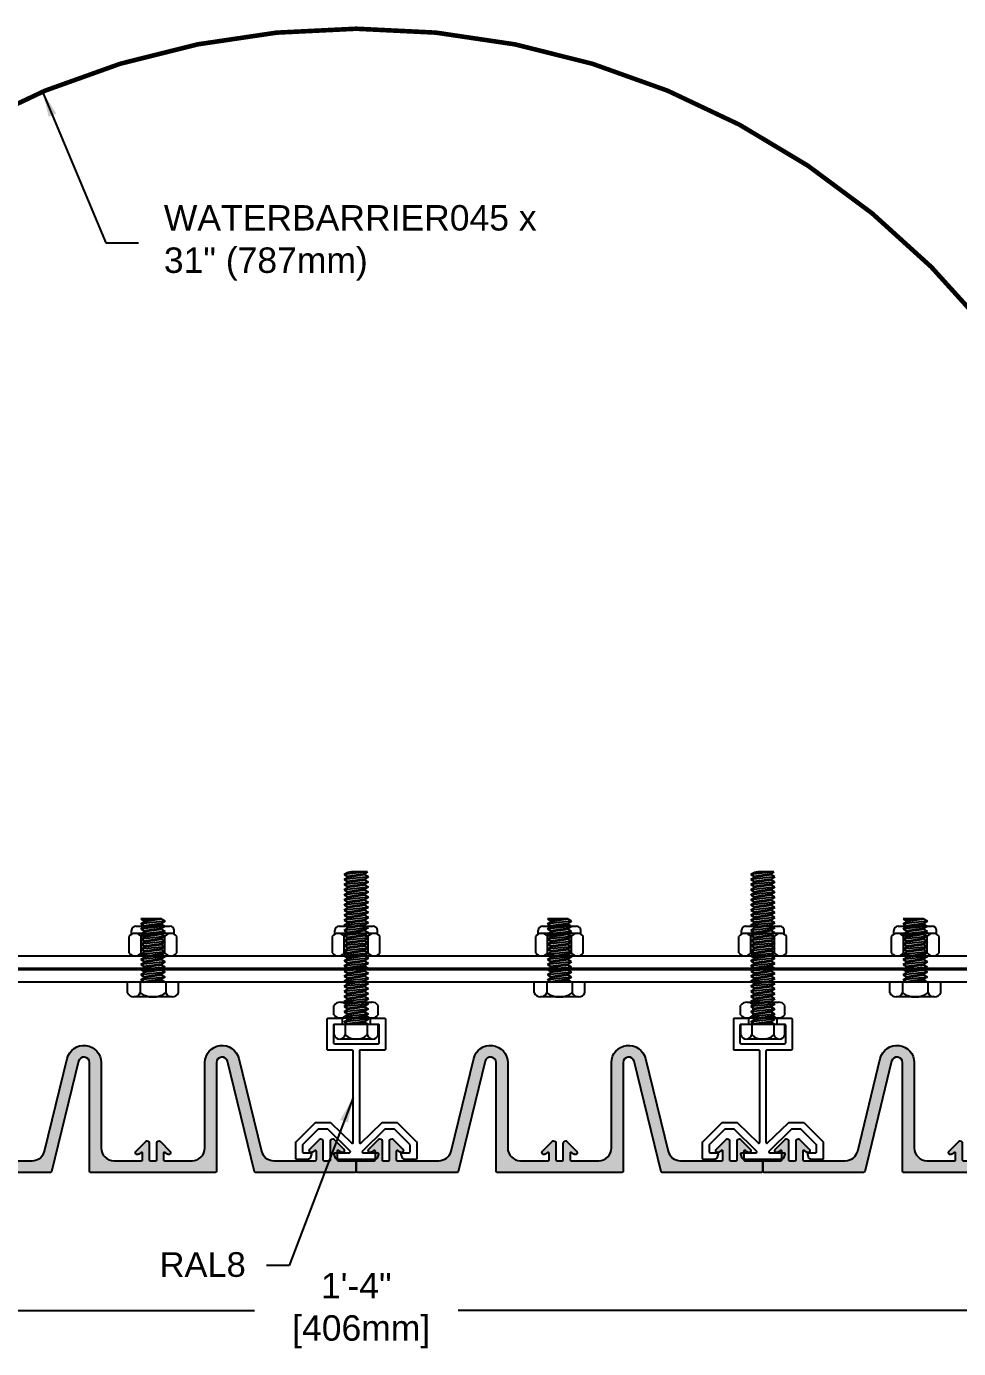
# Model space of a CAD drawing. Header units: inches. Extents: x 1.1 to 35.6, y -15.9 to 21.6.
# Drawn here: x 18.09 to 27.26, y -15.91 to -2.9 of the extents above; entities that cross this region are included whole.
import ezdxf

# ---------------------------------------------------------------- set-up
doc = ezdxf.new("R2010")
doc.units = ezdxf.units.IN
doc.header["$MEASUREMENT"] = 0
for name, color, linetype in [('Anchors', 4, 'Continuous'), ('Dimensions', 3, 'Continuous'), ('Fillers', 2, 'Continuous'), ('Metals', 7, 'Continuous'), ('Text', 2, 'Continuous')]:
    doc.layers.add(name, color=color, linetype=linetype)
doc.styles.add('Arial', font='arial.ttf')
doc.dimstyles.new('Arial', dxfattribs={"dimtxt": 0.25, "dimasz": 0.25, "dimexe": 0.25, "dimexo": 0.25, "dimgap": 0.25, "dimtad": 0, "dimtih": 1, "dimtoh": 1, "dimdec": 4, "dimzin": 0, "dimdsep": 46, "dimlunit": 4, "dimtxsty": 'Arial', "dimcen": 0.25, "dimadec": 0, "dimazin": 0, "dimtfac": 1, "dimtdec": 4, "dimtofl": 0, "dimtmove": 0, "dimatfit": 3, "dimfxl": 0, "dimfrac": 2, "dimtolj": 1, "dimtzin": 0, "dimarcsym": 0})

# ---------------------------------------------------------------- blocks, each defined once
blk = doc.blocks.new('H14112')
for p, q in [((-0.155, 0.144), (0.155, 0.144)), ((-0.217, 0.104), (-0.217, 0)), ((-0.119, 0), (-0.085, -0.02)), ((-0.109, 0), (-0.109, 0.104)), ((-0.085, -0.02), (0.048, 0)), ((0.094, 0), (0.085, -0.005)), ((0.109, 0), (0.109, 0.104)), ((0.217, 0.104), (0.217, 0)), ((-0.217, 0), (0.217, 0)), ((-0.119, -0.05), (0.119, -0.025)), ((-0.119, -0.05), (-0.085, -0.03)), ((-0.119, -0.05), (-0.085, -0.07)), ((-0.119, -0.1), (0.119, -0.075)), ((-0.119, -0.1), (-0.085, -0.08)), ((-0.119, -0.1), (-0.085, -0.12)), ((-0.119, -0.15), (0.119, -0.125)), ((-0.085, -0.03), (0.085, -0.005)), ((-0.085, -0.02), (-0.085, -0.03)), ((-0.085, -0.07), (0.085, -0.045)), ((-0.085, -0.08), (0.085, -0.055)), ((-0.085, -0.07), (-0.085, -0.08)), ((-0.085, -0.12), (0.085, -0.095)), ((-0.085, -0.13), (0.085, -0.105)), ((-0.085, -0.12), (-0.085, -0.13)), ((0.119, -0.025), (0.085, -0.005)), ((0.119, -0.025), (0.085, -0.045)), ((0.085, -0.045), (0.085, -0.055)), ((0.119, -0.075), (0.085, -0.055)), ((0.119, -0.075), (0.085, -0.095)), ((0.085, -0.095), (0.085, -0.105)), ((0.119, -0.125), (0.085, -0.105)), ((0.119, -0.125), (0.085, -0.145)), ((-0.119, -0.15), (-0.085, -0.13)), ((-0.119, -0.15), (-0.085, -0.17)), ((-0.119, -0.2), (0.119, -0.175)), ((-0.119, -0.2), (-0.085, -0.18)), ((-0.119, -0.2), (-0.085, -0.22)), ((-0.119, -0.25), (0.119, -0.225)), ((-0.119, -0.25), (-0.085, -0.23)), ((-0.119, -0.25), (-0.085, -0.27)), ((-0.085, -0.17), (0.085, -0.145)), ((-0.085, -0.18), (0.085, -0.155)), ((-0.085, -0.17), (-0.085, -0.18)), ((-0.085, -0.22), (0.085, -0.195)), ((-0.085, -0.23), (0.085, -0.205)), ((-0.085, -0.22), (-0.085, -0.23)), ((-0.085, -0.27), (0.085, -0.245)), ((-0.085, -0.28), (0.085, -0.255)), ((0.085, -0.145), (0.085, -0.155)), ((0.119, -0.175), (0.085, -0.155)), ((0.119, -0.175), (0.085, -0.195)), ((0.085, -0.195), (0.085, -0.205)), ((0.119, -0.225), (0.085, -0.205)), ((0.119, -0.225), (0.085, -0.245)), ((0.085, -0.245), (0.085, -0.255)), ((0.119, -0.275), (0.085, -0.255)), ((-0.119, -0.3), (0.119, -0.275)), ((-0.119, -0.3), (-0.085, -0.28)), ((-0.119, -0.3), (-0.085, -0.32)), ((-0.119, -0.35), (0.119, -0.325)), ((-0.119, -0.35), (-0.085, -0.33)), ((-0.119, -0.35), (-0.085, -0.37)), ((-0.119, -0.4), (0.119, -0.375)), ((-0.119, -0.4), (-0.085, -0.38)), ((-0.085, -0.27), (-0.085, -0.28)), ((-0.085, -0.32), (0.085, -0.295)), ((-0.085, -0.33), (0.085, -0.305)), ((-0.085, -0.32), (-0.085, -0.33)), ((-0.085, -0.37), (0.085, -0.345)), ((-0.085, -0.38), (0.085, -0.355)), ((-0.085, -0.37), (-0.085, -0.38)), ((0.119, -0.275), (0.085, -0.295)), ((0.085, -0.295), (0.085, -0.305)), ((0.119, -0.325), (0.085, -0.305)), ((0.119, -0.325), (0.085, -0.345)), ((0.085, -0.345), (0.085, -0.355)), ((0.119, -0.375), (0.085, -0.355)), ((0.119, -0.375), (0.085, -0.395)), ((-0.119, -0.4), (-0.085, -0.42)), ((-0.119, -0.45), (0.119, -0.425)), ((-0.119, -0.45), (-0.085, -0.43)), ((-0.119, -0.45), (-0.085, -0.47)), ((-0.119, -0.5), (0.119, -0.475)), ((-0.119, -0.5), (-0.085, -0.48)), ((-0.119, -0.5), (-0.085, -0.52)), ((-0.085, -0.42), (0.085, -0.395)), ((-0.085, -0.43), (0.085, -0.405)), ((-0.085, -0.42), (-0.085, -0.43)), ((-0.085, -0.47), (0.085, -0.445)), ((-0.085, -0.48), (0.085, -0.455)), ((-0.085, -0.47), (-0.085, -0.48)), ((-0.085, -0.52), (0.085, -0.495)), ((-0.085, -0.53), (0.085, -0.505)), ((-0.085, -0.52), (-0.085, -0.53)), ((0.085, -0.395), (0.085, -0.405)), ((0.119, -0.425), (0.085, -0.405)), ((0.119, -0.425), (0.085, -0.445)), ((0.085, -0.445), (0.085, -0.455)), ((0.119, -0.475), (0.085, -0.455)), ((0.119, -0.475), (0.085, -0.495)), ((0.085, -0.495), (0.085, -0.505)), ((0.119, -0.525), (0.085, -0.505)), ((-0.119, -0.55), (0.119, -0.525)), ((-0.119, -0.55), (-0.085, -0.53)), ((-0.119, -0.55), (-0.085, -0.57)), ((-0.119, -0.6), (0.119, -0.575)), ((-0.119, -0.6), (-0.085, -0.58)), ((-0.119, -0.6), (-0.085, -0.62)), ((-0.119, -0.65), (0.119, -0.625)), ((-0.119, -0.65), (-0.085, -0.63)), ((-0.119, -0.65), (-0.085, -0.67)), ((-0.085, -0.57), (0.085, -0.545)), ((-0.085, -0.58), (0.085, -0.555)), ((-0.085, -0.57), (-0.085, -0.58)), ((-0.085, -0.62), (0.085, -0.595)), ((-0.085, -0.63), (0.085, -0.605)), ((-0.085, -0.62), (-0.085, -0.63)), ((-0.085, -0.67), (0.085, -0.645)), ((0.119, -0.525), (0.085, -0.545)), ((0.085, -0.545), (0.085, -0.555)), ((0.119, -0.575), (0.085, -0.555)), ((0.119, -0.575), (0.085, -0.595)), ((0.085, -0.595), (0.085, -0.605)), ((0.119, -0.625), (0.085, -0.605)), ((0.119, -0.625), (0.085, -0.645)), ((0.085, -0.645), (0.085, -0.655)), ((-0.119, -0.7), (0.119, -0.675)), ((-0.119, -0.7), (-0.085, -0.68)), ((-0.119, -0.7), (-0.085, -0.72)), ((-0.119, -0.75), (0.119, -0.725)), ((-0.119, -0.75), (-0.085, -0.73)), ((-0.119, -0.75), (-0.085, -0.77)), ((-0.119, -0.8), (0.119, -0.775)), ((-0.085, -0.68), (0.085, -0.655)), ((-0.085, -0.67), (-0.085, -0.68)), ((-0.085, -0.72), (0.085, -0.695)), ((-0.085, -0.73), (0.085, -0.705)), ((-0.085, -0.72), (-0.085, -0.73)), ((-0.085, -0.77), (0.085, -0.745)), ((-0.085, -0.78), (0.085, -0.755)), ((-0.085, -0.77), (-0.085, -0.78)), ((0.119, -0.675), (0.085, -0.655)), ((0.119, -0.675), (0.085, -0.695)), ((0.085, -0.695), (0.085, -0.705)), ((0.119, -0.725), (0.085, -0.705)), ((0.119, -0.725), (0.085, -0.745)), ((0.085, -0.745), (0.085, -0.755)), ((0.119, -0.775), (0.085, -0.755)), ((0.119, -0.775), (0.085, -0.795)), ((-0.119, -0.8), (-0.085, -0.78)), ((-0.119, -0.8), (-0.085, -0.82)), ((-0.119, -0.85), (0.119, -0.825)), ((-0.119, -0.85), (-0.085, -0.83)), ((-0.119, -0.85), (-0.085, -0.87)), ((-0.119, -0.9), (0.119, -0.875)), ((-0.119, -0.9), (-0.085, -0.88)), ((-0.119, -0.9), (-0.085, -0.92)), ((-0.085, -0.82), (0.085, -0.795)), ((-0.085, -0.83), (0.085, -0.805)), ((-0.085, -0.82), (-0.085, -0.83)), ((-0.085, -0.87), (0.085, -0.845)), ((-0.085, -0.88), (0.085, -0.855)), ((-0.085, -0.87), (-0.085, -0.88)), ((-0.085, -0.92), (0.085, -0.895)), ((-0.085, -0.93), (0.085, -0.905)), ((0.085, -0.795), (0.085, -0.805)), ((0.119, -0.825), (0.085, -0.805)), ((0.119, -0.825), (0.085, -0.845)), ((0.085, -0.845), (0.085, -0.855)), ((0.119, -0.875), (0.085, -0.855)), ((0.119, -0.875), (0.085, -0.895)), ((0.085, -0.895), (0.085, -0.905)), ((0.119, -0.925), (0.085, -0.905)), ((-0.119, -0.95), (0.119, -0.925)), ((-0.119, -0.95), (-0.085, -0.93)), ((-0.119, -0.95), (-0.085, -0.97)), ((-0.119, -1), (0.119, -0.975)), ((-0.119, -1), (-0.085, -0.98)), ((-0.119, -1), (-0.085, -1.02)), ((-0.119, -1.05), (0.119, -1.025)), ((-0.119, -1.05), (-0.085, -1.03)), ((-0.085, -0.92), (-0.085, -0.93)), ((-0.085, -0.97), (0.085, -0.945)), ((-0.085, -0.98), (0.085, -0.955)), ((-0.085, -0.97), (-0.085, -0.98)), ((-0.085, -1.02), (0.085, -0.995)), ((-0.085, -1.03), (0.085, -1.005)), ((-0.085, -1.02), (-0.085, -1.03)), ((0.119, -0.925), (0.085, -0.945)), ((0.085, -0.945), (0.085, -0.955)), ((0.119, -0.975), (0.085, -0.955)), ((0.119, -0.975), (0.085, -0.995)), ((0.085, -0.995), (0.085, -1.005)), ((0.119, -1.025), (0.085, -1.005)), ((0.119, -1.025), (0.085, -1.045)), ((-0.119, -1.05), (-0.085, -1.07)), ((-0.119, -1.1), (0.119, -1.075)), ((-0.119, -1.1), (-0.085, -1.08)), ((-0.119, -1.1), (-0.085, -1.12)), ((-0.119, -1.15), (0.119, -1.125)), ((-0.119, -1.15), (-0.085, -1.13)), ((-0.119, -1.15), (-0.085, -1.17)), ((-0.085, -1.07), (0.085, -1.045)), ((-0.085, -1.08), (0.085, -1.055)), ((-0.085, -1.07), (-0.085, -1.08)), ((-0.085, -1.12), (0.085, -1.095)), ((-0.085, -1.13), (0.085, -1.105)), ((-0.085, -1.12), (-0.085, -1.13)), ((-0.085, -1.17), (0.085, -1.145)), ((-0.085, -1.18), (0.085, -1.155)), ((-0.085, -1.17), (-0.085, -1.18)), ((0.085, -1.045), (0.085, -1.055)), ((0.119, -1.075), (0.085, -1.055)), ((0.119, -1.075), (0.085, -1.095)), ((0.085, -1.095), (0.085, -1.105)), ((0.119, -1.125), (0.085, -1.105)), ((0.119, -1.125), (0.085, -1.145)), ((0.085, -1.145), (0.085, -1.155)), ((0.119, -1.175), (0.085, -1.155)), ((-0.119, -1.2), (0.119, -1.175)), ((-0.119, -1.2), (-0.085, -1.18)), ((-0.119, -1.2), (-0.085, -1.22)), ((-0.119, -1.25), (0.119, -1.225)), ((-0.119, -1.25), (-0.085, -1.23)), ((-0.119, -1.25), (-0.085, -1.27)), ((-0.119, -1.3), (0.119, -1.275)), ((-0.119, -1.3), (-0.085, -1.28)), ((-0.119, -1.3), (-0.085, -1.32)), ((-0.085, -1.22), (0.085, -1.195)), ((-0.085, -1.23), (0.085, -1.205)), ((-0.085, -1.22), (-0.085, -1.23)), ((-0.085, -1.27), (0.085, -1.245)), ((-0.085, -1.28), (0.085, -1.255)), ((-0.085, -1.27), (-0.085, -1.28)), ((-0.085, -1.32), (0.085, -1.295)), ((0.119, -1.175), (0.085, -1.195)), ((0.085, -1.195), (0.085, -1.205)), ((0.119, -1.225), (0.085, -1.205)), ((0.119, -1.225), (0.085, -1.245)), ((0.085, -1.245), (0.085, -1.255)), ((0.119, -1.275), (0.085, -1.255)), ((0.119, -1.275), (0.085, -1.295)), ((0.085, -1.295), (0.085, -1.305)), ((-0.119, -1.35), (0.119, -1.325)), ((-0.119, -1.35), (-0.085, -1.33)), ((-0.119, -1.35), (-0.085, -1.37)), ((-0.119, -1.4), (0.119, -1.375)), ((-0.119, -1.4), (-0.085, -1.38)), ((-0.119, -1.4), (-0.085, -1.42)), ((-0.119, -1.45), (0.119, -1.425)), ((-0.119, -1.45), (-0.085, -1.43)), ((-0.085, -1.33), (0.085, -1.305)), ((-0.085, -1.32), (-0.085, -1.33)), ((-0.085, -1.37), (0.085, -1.345)), ((-0.085, -1.38), (0.085, -1.355)), ((-0.085, -1.37), (-0.085, -1.38)), ((-0.085, -1.42), (0.085, -1.395)), ((-0.085, -1.43), (0.085, -1.405)), ((-0.085, -1.42), (-0.085, -1.43)), ((0.119, -1.325), (0.085, -1.305)), ((0.119, -1.325), (0.085, -1.345)), ((0.085, -1.345), (0.085, -1.355)), ((0.119, -1.375), (0.085, -1.355)), ((0.119, -1.375), (0.085, -1.395)), ((0.085, -1.395), (0.085, -1.405)), ((0.119, -1.425), (0.085, -1.405)), ((0.119, -1.425), (0.085, -1.445)), ((-0.119, -1.45), (-0.085, -1.47)), ((-0.11, -1.5), (0.119, -1.475)), ((-0.11, -1.5), (-0.085, -1.48)), ((-0.11, -1.5), (0.048, -1.5)), ((-0.085, -1.47), (0.085, -1.445)), ((-0.085, -1.48), (0.085, -1.455)), ((-0.085, -1.47), (-0.085, -1.48)), ((0.048, -1.5), (0.085, -1.495)), ((0.085, -1.445), (0.085, -1.455)), ((0.119, -1.475), (0.085, -1.455)), ((0.119, -1.475), (0.085, -1.495))]:
    blk.add_line(p, q)
for centre, radius, start, end in [((-0.163, 0.087), 0.057, 17.3212, 162.6788), ((0, -0.024), 0.168, 49.6113, 130.3887), ((0.163, 0.087), 0.057, 17.3212, 162.6788)]:
    blk.add_arc(centre, radius, start, end)
blk = doc.blocks.new('HLN14S')
for p, q in [((-0.168, 0.292), (0.168, 0.292)), ((-0.234, 0.03), (-0.234, 0.192)), ((-0.21, 0.213), (-0.21, 0.25)), ((-0.176, 0.222), (0.176, 0.222)), ((-0.117, 0.03), (-0.117, 0.192)), ((0.117, 0.03), (0.117, 0.192)), ((0.21, 0.213), (0.21, 0.25)), ((0.234, 0.03), (0.234, 0.192)), ((-0.176, 0), (0.176, 0))]:
    blk.add_line(p, q)
for centre, radius, start, end in [((-0.168, 0.25), 0.0418, 90, 180), ((0.168, 0.25), 0.0418, 0, 90), ((-0.176, 0.149), 0.0723, 35.7751, 144.2249), ((0, -0.022), 0.244, 61.2813, 118.7187), ((0.176, 0.149), 0.0723, 35.7751, 144.2249), ((-0.176, 0.072), 0.0723, 215.7751, 324.2249), ((0, 0.244), 0.244, 241.2813, 298.7187), ((0.176, 0.072), 0.0723, 215.7751, 324.2249)]:
    blk.add_arc(centre, radius, start, end)
blk = doc.blocks.new('HJN14')
for p, q in [((-0.155, 0), (0.155, 0)), ((-0.218, -0.124), (-0.218, -0.032)), ((-0.093, -0.124), (-0.093, -0.032)), ((0.093, -0.124), (0.093, -0.032)), ((0.218, -0.124), (0.218, -0.032)), ((-0.155, -0.156), (0.155, -0.156))]:
    blk.add_line(p, q)
for centre, radius, start, end in [((-0.155, -0.077), 0.077, 35.7751, 144.2249), ((0, -0.15), 0.15, 51.8343, 128.1657), ((0.155, -0.077), 0.077, 35.7751, 144.2249), ((-0.155, -0.079), 0.077, 215.7751, 324.2249), ((0, -0.007), 0.15, 231.8343, 308.1657), ((0.155, -0.079), 0.077, 215.7751, 324.2249)]:
    blk.add_arc(centre, radius, start, end)
blk = doc.blocks.new('H1458S')
for p, q in [((-0.188, 0.144), (0.187, 0.144)), ((-0.25, 0.104), (-0.25, 0)), ((-0.25, 0), (0.25, 0)), ((-0.125, 0), (-0.125, 0.104)), ((-0.119, 0), (-0.085, -0.02)), ((-0.085, -0.02), (0.048, 0)), ((0.125, 0), (0.125, 0.104)), ((0.25, 0.104), (0.25, 0)), ((-0.119, -0.05), (0.119, -0.025)), ((-0.119, -0.05), (-0.085, -0.03)), ((-0.119, -0.05), (-0.085, -0.07)), ((-0.119, -0.1), (0.119, -0.075)), ((-0.119, -0.1), (-0.085, -0.08)), ((-0.119, -0.1), (-0.085, -0.12)), ((-0.119, -0.15), (0.119, -0.125)), ((-0.085, -0.03), (0.085, -0.005)), ((-0.085, -0.02), (-0.085, -0.03)), ((-0.085, -0.07), (0.085, -0.045)), ((-0.085, -0.08), (0.085, -0.055)), ((-0.085, -0.07), (-0.085, -0.08)), ((-0.085, -0.12), (0.085, -0.095)), ((-0.085, -0.13), (0.085, -0.105)), ((-0.085, -0.12), (-0.085, -0.13)), ((0.094, 0), (0.085, -0.005)), ((0.119, -0.025), (0.085, -0.005)), ((0.119, -0.025), (0.085, -0.045)), ((0.085, -0.045), (0.085, -0.055)), ((0.119, -0.075), (0.085, -0.055)), ((0.119, -0.075), (0.085, -0.095)), ((0.085, -0.095), (0.085, -0.105)), ((0.119, -0.125), (0.085, -0.105)), ((0.119, -0.125), (0.085, -0.145)), ((-0.119, -0.15), (-0.085, -0.13)), ((-0.119, -0.15), (-0.085, -0.17)), ((-0.119, -0.2), (0.119, -0.175)), ((-0.119, -0.2), (-0.085, -0.18)), ((-0.119, -0.2), (-0.085, -0.22)), ((-0.119, -0.25), (0.119, -0.225)), ((-0.119, -0.25), (-0.085, -0.23)), ((-0.119, -0.25), (-0.085, -0.27)), ((-0.085, -0.17), (0.085, -0.145)), ((-0.085, -0.18), (0.085, -0.155)), ((-0.085, -0.17), (-0.085, -0.18)), ((-0.085, -0.22), (0.085, -0.195)), ((-0.085, -0.23), (0.085, -0.205)), ((-0.085, -0.22), (-0.085, -0.23)), ((-0.085, -0.27), (0.085, -0.245)), ((-0.085, -0.28), (0.085, -0.255)), ((0.085, -0.145), (0.085, -0.155)), ((0.119, -0.175), (0.085, -0.155)), ((0.119, -0.175), (0.085, -0.195)), ((0.085, -0.195), (0.085, -0.205)), ((0.119, -0.225), (0.085, -0.205)), ((0.119, -0.225), (0.085, -0.245)), ((0.085, -0.245), (0.085, -0.255)), ((0.119, -0.275), (0.085, -0.255)), ((-0.119, -0.3), (0.119, -0.275)), ((-0.119, -0.3), (-0.085, -0.28)), ((-0.119, -0.3), (-0.085, -0.32)), ((-0.119, -0.35), (0.119, -0.325)), ((-0.119, -0.35), (-0.085, -0.33)), ((-0.119, -0.35), (-0.085, -0.37)), ((-0.119, -0.4), (0.119, -0.375)), ((-0.119, -0.4), (-0.085, -0.38)), ((-0.085, -0.27), (-0.085, -0.28)), ((-0.085, -0.32), (0.085, -0.295)), ((-0.085, -0.33), (0.085, -0.305)), ((-0.085, -0.32), (-0.085, -0.33)), ((-0.085, -0.37), (0.085, -0.345)), ((-0.085, -0.38), (0.085, -0.355)), ((-0.085, -0.37), (-0.085, -0.38)), ((0.119, -0.275), (0.085, -0.295)), ((0.085, -0.295), (0.085, -0.305)), ((0.119, -0.325), (0.085, -0.305)), ((0.119, -0.325), (0.085, -0.345)), ((0.085, -0.345), (0.085, -0.355)), ((0.119, -0.375), (0.085, -0.355)), ((0.119, -0.375), (0.085, -0.395)), ((-0.119, -0.4), (-0.085, -0.42)), ((-0.119, -0.45), (0.119, -0.425)), ((-0.119, -0.45), (-0.085, -0.43)), ((-0.119, -0.45), (-0.085, -0.47)), ((-0.119, -0.5), (0.119, -0.475)), ((-0.119, -0.5), (-0.085, -0.48)), ((-0.119, -0.5), (-0.085, -0.52)), ((-0.085, -0.42), (0.085, -0.395)), ((-0.085, -0.43), (0.085, -0.405)), ((-0.085, -0.42), (-0.085, -0.43)), ((-0.085, -0.47), (0.085, -0.445)), ((-0.085, -0.48), (0.085, -0.455)), ((-0.085, -0.47), (-0.085, -0.48)), ((-0.085, -0.52), (0.085, -0.495)), ((-0.085, -0.53), (0.085, -0.505)), ((-0.085, -0.52), (-0.085, -0.53)), ((0.085, -0.395), (0.085, -0.405)), ((0.119, -0.425), (0.085, -0.405)), ((0.119, -0.425), (0.085, -0.445)), ((0.085, -0.445), (0.085, -0.455)), ((0.119, -0.475), (0.085, -0.455)), ((0.119, -0.475), (0.085, -0.495)), ((0.085, -0.495), (0.085, -0.505)), ((0.119, -0.525), (0.085, -0.505)), ((-0.119, -0.55), (0.119, -0.525)), ((-0.119, -0.55), (-0.085, -0.53)), ((-0.119, -0.55), (-0.085, -0.57)), ((-0.119, -0.6), (0.119, -0.575)), ((-0.119, -0.6), (-0.085, -0.58)), ((-0.119, -0.6), (-0.085, -0.62)), ((-0.085, -0.57), (0.085, -0.545)), ((-0.085, -0.58), (0.085, -0.555)), ((-0.085, -0.57), (-0.085, -0.58)), ((-0.085, -0.62), (0.085, -0.595)), ((-0.085, -0.62), (-0.085, -0.625)), ((-0.085, -0.625), (0.119, -0.625)), ((-0.048, -0.625), (0.085, -0.605)), ((0.119, -0.525), (0.085, -0.545)), ((0.085, -0.545), (0.085, -0.555)), ((0.119, -0.575), (0.085, -0.555)), ((0.119, -0.575), (0.085, -0.595)), ((0.085, -0.595), (0.085, -0.605)), ((0.119, -0.625), (0.085, -0.605))]:
    blk.add_line(p, q)
for centre, radius, start, end in [((-0.188, 0.075), 0.0688, 24.7615, 155.2385), ((0, -0.071), 0.215, 54.5107, 125.4893), ((0.187, 0.075), 0.0688, 24.7615, 155.2385)]:
    blk.add_arc(centre, radius, start, end)
blk = doc.blocks.new('pantograph - profile')
at = {"layer": 'Metals'}
for points in [[(2.701, 22.862), (17.244, 22.862), (17.244, 22.737), (2.701, 22.737)], [(2.701, 22.727), (17.244, 22.727), (17.244, 22.602), (2.701, 22.602)]]:
    blk.add_lwpolyline(points, close=True, dxfattribs=at)
at = {"layer": 'Anchors', "rotation": 180}
for name, p in [('H14112', (9.972, 22.188)), ('H14112', (13.972, 22.188)), ('H1458S', (7.972, 22.602)), ('H1458S', (11.972, 22.602)), ('H1458S', (15.472, 22.602))]:
    blk.add_blockref(name, p, dxfattribs=at)
at = {"layer": 'Anchors'}
for name, p in [('HLN14S', (7.972, 22.862)), ('HLN14S', (9.971, 22.862)), ('HLN14S', (11.972, 22.862)), ('HLN14S', (13.971, 22.862)), ('HLN14S', (15.472, 22.862)), ('HJN14', (9.971, 22.407)), ('HJN14', (13.971, 22.407))]:
    blk.add_blockref(name, p, dxfattribs=at)
blk = doc.blocks.new('*D49')
at = {"layer": 'Defpoints', "color": 0}
for p in [(13.334, -14.175), (29.334, -14.175), (29.334, -15.534)]:
    blk.add_point(p, dxfattribs=at)
at = {"layer": 'Dimensions', "color": 0, "lineweight": -2}
for p, q in [((13.334, -14.425), (13.334, -15.784)), ((29.334, -14.425), (29.334, -15.784)), ((13.584, -15.534), (20.331, -15.534)), ((29.084, -15.534), (22.337, -15.534))]:
    blk.add_line(p, q, dxfattribs=at)
at = {"layer": 'Dimensions', "color": 0}
for points in [[(13.584, -15.493), (13.584, -15.576), (13.334, -15.534)], [(29.084, -15.493), (29.084, -15.576), (29.334, -15.534)]]:
    blk.add_solid(points, dxfattribs=at)
at = {"layer": 'Dimensions', "color": 0, "insert": (21.334, -15.534), "char_height": 0.25, "attachment_point": 5, "style": 'Arial'}
blk.add_mtext('\\A1;1\'-4"\\P [406mm]', dxfattribs=at)
blk = doc.blocks.new('SANW400C')
blk.add_hatch(color=256).paths.add_polyline_path([(-0.375, 0.282, 0.414214), (-0.385, 0.292), (-1.615, 0.292, 0.414214), (-1.625, 0.282), (-1.625, -0.788, -0.887018), (-1.733, -0.801), (-1.998, 0.285, 0.345765), (-2.008, 0.292), (-2.99, 0.292, 0.414214), (-3, 0.282), (-3, 0.187, 0.414214), (-2.99, 0.177), (-2.822, 0.177, -0.414214), (-2.812, 0.167), (-2.812, 0.086, -0.611952), (-2.828, 0.077), (-2.85, 0.094, 0.923247), (-2.876, 0.063), (-2.781, -0.032, 0.668179), (-2.747, -0.018), (-2.747, 0.167, -0.414214), (-2.737, 0.177), (-2.682, 0.177, -0.414214), (-2.672, 0.167), (-2.672, -0.018, 0.668179), (-2.638, -0.032), (-2.543, 0.063, 0.923247), (-2.569, 0.094), (-2.591, 0.077, -0.611952), (-2.607, 0.086), (-2.607, 0.167, -0.414214), (-2.597, 0.177), (-2.189, 0.177, -0.345765), (-2.067, 0.082), (-1.845, -0.828, 0.887018), (-1.51, -0.788), (-1.51, 0.052, -0.414214), (-1.385, 0.177), (-1.113, 0.177, -0.414214), (-1.103, 0.167), (-1.103, 0.106, -0.611952), (-1.118, 0.097), (-1.141, 0.114, 0.923247), (-1.167, 0.083), (-1.072, -0.012, 0.668179), (-1.038, 0.002), (-1.038, 0.167, -0.414214), (-1.028, 0.177), (-0.972, 0.177, -0.414214), (-0.963, 0.167), (-0.963, 0.002, 0.668179), (-0.928, -0.012), (-0.833, 0.083, 0.923247), (-0.859, 0.114), (-0.882, 0.097, -0.611952), (-0.897, 0.106), (-0.897, 0.167, -0.414214), (-0.887, 0.177), (-0.615, 0.177, -0.414214), (-0.49, 0.052), (-0.49, -0.788, 0.887018), (-0.155, -0.828), (0.067, 0.082, -0.345765), (0.189, 0.177), (0.597, 0.177, -0.414214), (0.607, 0.167), (0.607, 0.086, -0.611952), (0.591, 0.077), (0.569, 0.094, 0.923247), (0.543, 0.063), (0.638, -0.032, 0.668179), (0.672, -0.018), (0.672, 0.167, -0.414214), (0.682, 0.177), (0.737, 0.177, -0.414214), (0.747, 0.167), (0.747, -0.018, 0.668179), (0.781, -0.032), (0.876, 0.063, 0.923247), (0.85, 0.094), (0.828, 0.077, -0.611952), (0.812, 0.086), (0.812, 0.167, -0.414214), (0.822, 0.177), (0.99, 0.177, 0.414214), (1, 0.187), (1, 0.282, 0.414214), (0.99, 0.292), (0.008, 0.292, 0.345765), (-0.002, 0.285), (-0.267, -0.801, -0.887018), (-0.375, -0.788)])
at = {"linetype": 'Continuous', "flags": 128}
blk.add_lwpolyline([(-2.672, -0.018, 0.668179), (-2.638, -0.032), (-2.543, 0.063, 0.923247), (-2.569, 0.094), (-2.591, 0.077, -0.611952), (-2.607, 0.086), (-2.607, 0.167, -0.414214), (-2.597, 0.177), (-2.189, 0.177, -0.345765), (-2.067, 0.082), (-1.845, -0.828, 0.887018), (-1.51, -0.788), (-1.51, 0.052, -0.414214), (-1.385, 0.177), (-1.113, 0.177, -0.414214), (-1.103, 0.167), (-1.103, 0.106, -0.611952), (-1.118, 0.097), (-1.141, 0.114, 0.923247), (-1.167, 0.083), (-1.072, -0.012, 0.668179), (-1.038, 0.002), (-1.038, 0.167, -0.414214), (-1.028, 0.177), (-0.972, 0.177, -0.414214), (-0.963, 0.167), (-0.963, 0.002, 0.668179), (-0.928, -0.012), (-0.833, 0.083, 0.923247), (-0.859, 0.114), (-0.882, 0.097, -0.611952), (-0.897, 0.106), (-0.897, 0.167, -0.414214), (-0.887, 0.177), (-0.615, 0.177, -0.414214), (-0.49, 0.052), (-0.49, -0.788, 0.887018), (-0.155, -0.828), (0.067, 0.082, -0.345765), (0.189, 0.177), (0.597, 0.177, -0.414214), (0.607, 0.167), (0.607, 0.086, -0.611952), (0.591, 0.077), (0.569, 0.094, 0.923247), (0.543, 0.063), (0.638, -0.032, 0.668179), (0.672, -0.018), (0.672, 0.167, -0.414214), (0.682, 0.177), (0.737, 0.177, -0.414214), (0.747, 0.167), (0.747, -0.018, 0.668179), (0.781, -0.032), (0.876, 0.063, 0.923247), (0.85, 0.094), (0.828, 0.077, -0.611952), (0.812, 0.086), (0.812, 0.167, -0.414214), (0.822, 0.177), (0.99, 0.177, 0.414214), (1, 0.187), (1, 0.282, 0.414214), (0.99, 0.292), (0.008, 0.292, 0.345765), (-0.002, 0.285), (-0.267, -0.801, -0.887018), (-0.375, -0.788), (-0.375, 0.282, 0.414214), (-0.385, 0.292), (-1.615, 0.292, 0.414214), (-1.625, 0.282), (-1.625, -0.788, -0.887018), (-1.733, -0.801), (-1.998, 0.285, 0.345765), (-2.008, 0.292), (-2.99, 0.292, 0.414214), (-3, 0.282), (-3, 0.187, 0.414214), (-2.99, 0.177), (-2.822, 0.177, -0.414214), (-2.812, 0.167), (-2.812, 0.086, -0.611952), (-2.828, 0.077), (-2.85, 0.094, 0.923247), (-2.876, 0.063), (-2.781, -0.032, 0.668179), (-2.747, -0.018), (-2.747, 0.167, -0.414214), (-2.737, 0.177), (-2.682, 0.177, -0.414214), (-2.672, 0.167)], format="xyb", close=True, dxfattribs=at)
blk = doc.blocks.new('ral8')
blk.add_lwpolyline([(0.635, 1.075, 0.414214), (0.625, 1.065), (0.625, 0.169, 0.664105), (0.642, 0.162), (0.846, 0.361, -0.195981), (0.853, 0.364), (0.993, 0.364, -0.198237), (1, 0.361), (1.187, 0.175, -0.199587), (1.19, 0.168), (1.19, 0.01, -0.414214), (1.18, 0), (1.074, 0, -0.339454), (1.045, 0.023), (1.036, 0.053, -0.493145), (1.046, 0.066), (1.114, 0.066, 0.414214), (1.124, 0.076), (1.124, 0.14, 0.199587), (1.121, 0.147), (0.973, 0.295, 0.198237), (0.966, 0.298), (0.88, 0.298, 0.195981), (0.873, 0.295), (0.656, 0.083, 0.672268), (0.663, 0.066), (0.802, 0.066, -0.493145), (0.812, 0.053), (0.803, 0.023, -0.339454), (0.774, 0), (0.416, 0, -0.339454), (0.387, 0.023), (0.378, 0.053, -0.493145), (0.388, 0.066), (0.527, 0.066, 0.672268), (0.534, 0.083), (0.317, 0.295, 0.195981), (0.31, 0.298), (0.224, 0.298, 0.198237), (0.217, 0.295), (0.069, 0.147, 0.199587), (0.066, 0.14), (0.066, 0.076, 0.414214), (0.076, 0.066), (0.144, 0.066, -0.493145), (0.154, 0.053), (0.145, 0.023, -0.339454), (0.116, 0), (0.01, 0, -0.414214), (0, 0.01), (0, 0.168, -0.199587), (0.003, 0.175), (0.19, 0.361, -0.198237), (0.197, 0.364), (0.337, 0.364, -0.195981), (0.344, 0.361), (0.548, 0.162, 0.664105), (0.565, 0.169), (0.565, 1.065, 0.414214), (0.555, 1.075), (0.318, 1.075, -0.414214), (0.308, 1.085), (0.308, 1.379, -0.414214), (0.318, 1.389), (0.445, 1.389, -0.414214), (0.455, 1.379), (0.455, 1.339, -0.414214), (0.445, 1.329), (0.38, 1.329, 0.414214), (0.37, 1.319), (0.37, 1.149, 0.414214), (0.38, 1.139), (0.81, 1.139, 0.414214), (0.82, 1.149), (0.82, 1.319, 0.414214), (0.81, 1.329), (0.745, 1.329, -0.414214), (0.735, 1.339), (0.735, 1.379, -0.414214), (0.745, 1.389), (0.872, 1.389, -0.414214), (0.882, 1.379), (0.882, 1.085, -0.414214), (0.872, 1.075)], format="xyb", close=True)

msp = doc.modelspace()

# ---------------------------------------------------------------- linework, layer by layer
at = {"layer": 'Fillers'}
msp.add_lwpolyline([(29.334178, -14.174843, 0.045, 0.045, 0), (29.334178, -10.924843, 0.045, 0.045, 1), (13.334178, -10.924843, 0.045, 0.045, 0), (13.334178, -14.174843, 0, 0, 0)], format="xyseb", dxfattribs=at)

# ---------------------------------------------------------------- block references
for name, p in [('pantograph - profile', (11.361692, -34.906677)), ('ral8', (20.739178, -14.047215)), ('ral8', (24.739178, -14.047215))]:
    msp.add_blockref(name, p)
at = {"layer": 'Fillers', "xscale": -1, "rotation": 180}
for p in [(20.334178, -13.88236), (24.334178, -13.88236), (28.334178, -13.88236)]:
    msp.add_blockref('SANW400C', p, dxfattribs=at)

# ---------------------------------------------------------------- texts
at = {"layer": 'Fillers', "insert": (20.246675, -15.205341), "char_height": 0.2425, "attachment_point": 9, "style": 'Arial'}
msp.add_mtext('RAL8', dxfattribs=at)
at = {"layer": 'Text', "insert": (19.440787, -5.030706), "char_height": 0.25, "attachment_point": 4, "style": 'Arial'}
msp.add_mtext('WATERBARRIER045 x\\P31" (787mm)', dxfattribs=at)

# ---------------------------------------------------------------- dimensions: what is measured, and where the dimension line sits
at = {"layer": 'Dimensions'}
dim = msp.add_linear_dim(base=(29.334178, -15.53443), p1=(13.334178, -14.174843), p2=(29.334178, -14.174843), dimstyle='Arial', override={"dimpost": '\\X'}, dxfattribs=at)
dim.commit()
dim.dimension.update_dxf_attribs({"geometry": '*D49', "text_midpoint": (21.334178, -15.53443), "dimtype": 160})

# ---------------------------------------------------------------- leaders
at = {"layer": 'Fillers', "annotation_type": 0, "has_hookline": 1, "hookline_direction": 1, "text_width": 0.805907}
msp.add_leader([(21.303178, -13.437715), (20.675041, -15.089257), (20.451842, -15.089257)], dimstyle='Arial', dxfattribs=at)
at = {"layer": 'Text', "annotation_type": 0, "has_hookline": 1, "hookline_direction": 0, "text_width": 3.661153}
msp.add_leader([(18.248332, -3.543952), (18.869923, -5.030706), (19.190787, -5.030706)], dimstyle='Arial', override={"dimgap": 0.25, "dimtad": 0}, dxfattribs=at)

doc.saveas('drawing.dxf')
